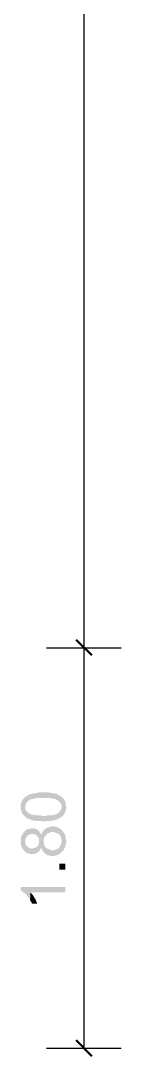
# Model space of a CAD drawing. Header units: millimetres. Extents: x -35.3 to 0.3, y 0.4 to 20.6.
# Drawn here: x -26.626 to -26.448, y 13.289 to 15.121 of the extents above; entities that cross this region are included whole.
import ezdxf

# ---------------------------------------------------------------- set-up
doc = ezdxf.new("R2010")
doc.units = ezdxf.units.MM
doc.layers.add('PDF _Geometria', color=7, linetype='Continuous')
doc.layers.add('PDF _Riempimenti solidi', color=7, linetype='Continuous')

msp = doc.modelspace()

# ---------------------------------------------------------------- hatches: boundary and pattern name
at = {"layer": 'PDF _Riempimenti solidi', "transparency": 33554559}
for points in [[(-26.626, 13.7302), (-26.626, 13.7277), (-26.6252, 13.726), (-26.6252, 13.7235), (-26.6243, 13.7218), (-26.6235, 13.7193), (-26.6227, 13.7177), (-26.6193, 13.7143), (-26.6177, 13.7127), (-26.6177, 13.7335), (-26.6168, 13.7352), (-26.616, 13.7368), (-26.6152, 13.7385), (-26.6135, 13.7402), (-26.6118, 13.7418), (-26.611, 13.7418), (-26.6102, 13.7427), (-26.6085, 13.7435), (-26.6068, 13.7435), (-26.6052, 13.7443), (-26.6035, 13.7443), (-26.6018, 13.7452), (-26.5993, 13.7452), (-26.5968, 13.746), (-26.5735, 13.746), (-26.5718, 13.7452), (-26.5693, 13.7452), (-26.5677, 13.7443), (-26.5652, 13.7443), (-26.5635, 13.7435), (-26.5627, 13.7427), (-26.561, 13.7427), (-26.5602, 13.7418), (-26.5577, 13.7393), (-26.556, 13.7377), (-26.5543, 13.7343), (-26.5535, 13.7327), (-26.5535, 13.7302), (-26.5527, 13.7135), (-26.5502, 13.716), (-26.5485, 13.7177), (-26.5477, 13.7202), (-26.5468, 13.7218), (-26.546, 13.7235), (-26.546, 13.726), (-26.5452, 13.7277), (-26.5452, 13.731), (-26.546, 13.7327), (-26.546, 13.7377), (-26.5468, 13.7393), (-26.5477, 13.741), (-26.5493, 13.7435), (-26.5502, 13.7443), (-26.5502, 13.7452), (-26.5518, 13.7468), (-26.5535, 13.7477), (-26.5552, 13.7493), (-26.5568, 13.7502), (-26.5593, 13.7518), (-26.561, 13.7527), (-26.5635, 13.7535), (-26.5652, 13.7535), (-26.5677, 13.7543), (-26.5693, 13.7552), (-26.5735, 13.7552), (-26.576, 13.756), (-26.5943, 13.756), (-26.5968, 13.7552), (-26.601, 13.7552), (-26.6027, 13.7543), (-26.6043, 13.7543), (-26.606, 13.7535), (-26.6085, 13.7527), (-26.6102, 13.7527), (-26.6127, 13.751), (-26.6143, 13.7502), (-26.616, 13.7493), (-26.6177, 13.7485), (-26.6193, 13.7468), (-26.6227, 13.7435), (-26.6235, 13.7418), (-26.6235, 13.741), (-26.6243, 13.7393), (-26.6252, 13.7368), (-26.6252, 13.7352), (-26.626, 13.7327)], [(-26.6177, 13.7127), (-26.616, 13.7118), (-26.6143, 13.7102), (-26.6127, 13.7093), (-26.6102, 13.7085), (-26.6085, 13.7077), (-26.6077, 13.7077), (-26.606, 13.7068), (-26.6043, 13.7068), (-26.6018, 13.706), (-26.6002, 13.706), (-26.5977, 13.7052), (-26.5885, 13.7052), (-26.586, 13.7043), (-26.5843, 13.7043), (-26.5818, 13.7052), (-26.5735, 13.7052), (-26.5718, 13.706), (-26.5693, 13.706), (-26.5668, 13.7068), (-26.5652, 13.7068), (-26.5635, 13.7077), (-26.561, 13.7085), (-26.556, 13.711), (-26.5552, 13.7118), (-26.5535, 13.7127), (-26.5527, 13.7135), (-26.5535, 13.7302), (-26.5535, 13.7277), (-26.5543, 13.726), (-26.5552, 13.7243), (-26.5568, 13.7227), (-26.5577, 13.721), (-26.5602, 13.7193), (-26.561, 13.7185), (-26.5627, 13.7177), (-26.5643, 13.7168), (-26.566, 13.7168), (-26.5677, 13.716), (-26.5693, 13.716), (-26.5718, 13.7152), (-26.5793, 13.7152), (-26.5827, 13.7143), (-26.5877, 13.7143), (-26.5902, 13.7152), (-26.5985, 13.7152), (-26.6002, 13.716), (-26.6027, 13.716), (-26.6043, 13.7168), (-26.6068, 13.7168), (-26.6085, 13.7177), (-26.6093, 13.7185), (-26.611, 13.7185), (-26.6127, 13.7193), (-26.6135, 13.721), (-26.6152, 13.7227), (-26.6168, 13.7243), (-26.6177, 13.726), (-26.6177, 13.7302)], [(-26.626, 13.6693), (-26.626, 13.6668), (-26.6252, 13.6643), (-26.6252, 13.6618), (-26.6235, 13.6585), (-26.6227, 13.656), (-26.6193, 13.6527), (-26.616, 13.6493), (-26.6143, 13.6485), (-26.6118, 13.6477), (-26.6102, 13.6477), (-26.6077, 13.6468), (-26.6035, 13.6468), (-26.6018, 13.6477), (-26.5993, 13.6477), (-26.5977, 13.6485), (-26.596, 13.6502), (-26.5943, 13.651), (-26.5927, 13.6527), (-26.5918, 13.6543), (-26.5902, 13.6568), (-26.5893, 13.6585), (-26.5885, 13.656), (-26.5877, 13.6543), (-26.5868, 13.6518), (-26.5852, 13.6502), (-26.5843, 13.6493), (-26.5827, 13.6477), (-26.5818, 13.6477), (-26.5802, 13.646), (-26.5785, 13.6452), (-26.576, 13.6443), (-26.5743, 13.6443), (-26.5718, 13.6435), (-26.5677, 13.6435), (-26.5652, 13.6443), (-26.5635, 13.6443), (-26.561, 13.6452), (-26.5593, 13.646), (-26.5577, 13.6468), (-26.556, 13.6485), (-26.5543, 13.6493), (-26.5527, 13.651), (-26.5535, 13.6702), (-26.5535, 13.6677), (-26.5543, 13.6652), (-26.5543, 13.6635), (-26.556, 13.6618), (-26.5568, 13.6602), (-26.5577, 13.6585), (-26.5593, 13.6568), (-26.5618, 13.656), (-26.5635, 13.6552), (-26.5652, 13.6543), (-26.5677, 13.6535), (-26.571, 13.6535), (-26.5735, 13.6543), (-26.5752, 13.6552), (-26.5777, 13.656), (-26.5793, 13.6568), (-26.581, 13.6585), (-26.5818, 13.6593), (-26.5835, 13.661), (-26.5843, 13.6635), (-26.5852, 13.6652), (-26.5852, 13.6885), (-26.5868, 13.6868), (-26.5877, 13.6852), (-26.5885, 13.6827), (-26.5893, 13.681), (-26.5902, 13.6835), (-26.5918, 13.6852), (-26.5927, 13.6868), (-26.5935, 13.6702), (-26.5935, 13.666), (-26.5943, 13.6635), (-26.5952, 13.6618), (-26.5968, 13.6602), (-26.5977, 13.6593), (-26.5993, 13.6585), (-26.6018, 13.6577), (-26.6035, 13.6568), (-26.6093, 13.6568), (-26.611, 13.6577), (-26.6127, 13.6593), (-26.6143, 13.6602), (-26.6152, 13.6618), (-26.6168, 13.6635), (-26.6177, 13.6652), (-26.6177, 13.6693), (-26.6185, 13.6877), (-26.6202, 13.686), (-26.6202, 13.6852), (-26.6218, 13.6843), (-26.6227, 13.6818), (-26.6235, 13.6802), (-26.6252, 13.6768), (-26.6252, 13.6743), (-26.626, 13.6718)], [(-26.6185, 13.6877), (-26.6177, 13.6693), (-26.6177, 13.6735), (-26.6168, 13.6752), (-26.616, 13.6768), (-26.6143, 13.6785), (-26.6135, 13.6802), (-26.6118, 13.681), (-26.6093, 13.6818), (-26.6077, 13.6827), (-26.6043, 13.6827), (-26.6018, 13.6818), (-26.6002, 13.6818), (-26.5985, 13.6802), (-26.5968, 13.6793), (-26.596, 13.6777), (-26.5943, 13.676), (-26.5935, 13.6743), (-26.5935, 13.6702), (-26.5927, 13.6868), (-26.5943, 13.6885), (-26.596, 13.6893), (-26.5968, 13.6902), (-26.5985, 13.691), (-26.601, 13.6918), (-26.6027, 13.6927), (-26.6068, 13.6927), (-26.6085, 13.6918), (-26.611, 13.6918), (-26.6127, 13.691), (-26.6152, 13.6902), (-26.6168, 13.6893)], [(-26.5852, 13.6885), (-26.5852, 13.6693), (-26.5852, 13.6735), (-26.5843, 13.676), (-26.5835, 13.6777), (-26.5818, 13.6793), (-26.581, 13.681), (-26.5793, 13.6827), (-26.5777, 13.6835), (-26.576, 13.6843), (-26.5735, 13.6852), (-26.5718, 13.686), (-26.5677, 13.686), (-26.5652, 13.6852), (-26.5635, 13.6843), (-26.561, 13.6835), (-26.5593, 13.6827), (-26.5568, 13.6802), (-26.5552, 13.6785), (-26.5543, 13.676), (-26.5543, 13.6743), (-26.5535, 13.6718), (-26.5535, 13.6702), (-26.5527, 13.651), (-26.5502, 13.6535), (-26.5493, 13.6552), (-26.5477, 13.6585), (-26.5468, 13.661), (-26.546, 13.6627), (-26.546, 13.6652), (-26.5452, 13.6677), (-26.5452, 13.671), (-26.546, 13.6735), (-26.546, 13.676), (-26.5468, 13.6777), (-26.5468, 13.6802), (-26.5485, 13.6835), (-26.5502, 13.6852), (-26.551, 13.6868), (-26.5527, 13.6885), (-26.5535, 13.6902), (-26.5552, 13.691), (-26.5568, 13.6927), (-26.5593, 13.6935), (-26.561, 13.6943), (-26.5627, 13.6952), (-26.5652, 13.6952), (-26.5668, 13.696), (-26.5693, 13.696), (-26.5718, 13.6952), (-26.5743, 13.6952), (-26.576, 13.6943), (-26.5785, 13.6943), (-26.5802, 13.6927), (-26.5818, 13.6918), (-26.5827, 13.6918), (-26.5843, 13.6902)], [(-26.5468, 13.6193), (-26.5468, 13.6302), (-26.5577, 13.6302), (-26.5577, 13.6193)], [(-26.626, 13.5885), (-26.626, 13.5827), (-26.6252, 13.5818), (-26.6235, 13.581), (-26.6218, 13.5802), (-26.6202, 13.5785), (-26.6185, 13.5777), (-26.6168, 13.576), (-26.6152, 13.5735), (-26.6127, 13.571), (-26.6118, 13.5693), (-26.6102, 13.5677), (-26.6093, 13.566), (-26.6085, 13.5793), (-26.5468, 13.5793), (-26.5468, 13.5885)], [(-26.6093, 13.566), (-26.6085, 13.5635), (-26.6068, 13.5618), (-26.606, 13.5593), (-26.5968, 13.5593), (-26.5968, 13.5602), (-26.5977, 13.5618), (-26.5985, 13.5635), (-26.5993, 13.566), (-26.6002, 13.5677), (-26.6018, 13.5702), (-26.6035, 13.5727), (-26.6043, 13.5743), (-26.606, 13.576), (-26.6068, 13.5777), (-26.6085, 13.5793)]]:
    msp.add_hatch(color=256, dxfattribs=at).paths.add_polyline_path(points)

# ---------------------------------------------------------------- linework, layer by layer
at = {"layer": 'PDF _Geometria', "lineweight": 25}
for points in [[(-26.5143, 17.7718), (-26.5143, 17.706), (-26.5143, 16.8743), (-26.5143, 14.0118), (-26.5143, 13.946), (-26.5143, 13.3035)], [(-26.5802, 14.0118), (-26.4477, 14.0118)], [(-26.5802, 13.3035), (-26.4477, 13.3035)]]:
    msp.add_lwpolyline(points, dxfattribs=at)
at = {"layer": 'PDF _Geometria', "lineweight": 50}
for points in [[(-26.5277, 14.026), (-26.5002, 13.9985)], [(-26.5277, 13.3177), (-26.5002, 13.2893)]]:
    msp.add_lwpolyline(points, dxfattribs=at)

doc.saveas('drawing.dxf')
